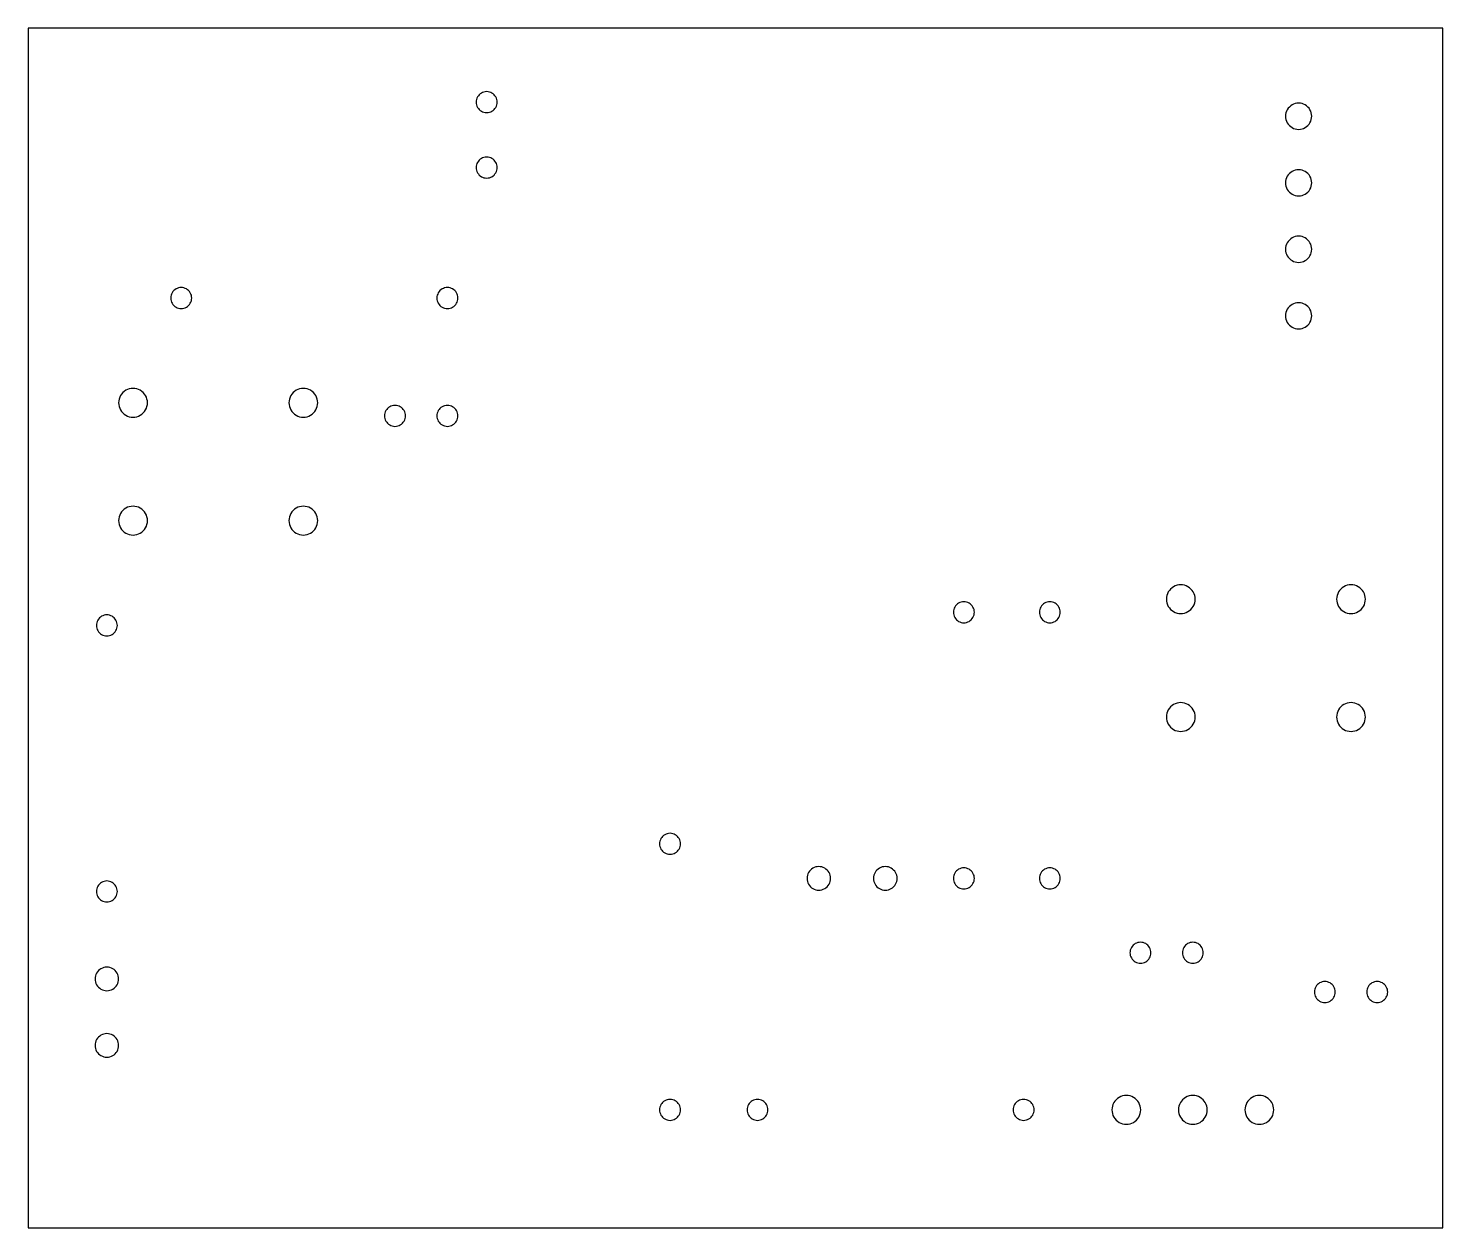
# Model space of a CAD drawing. Header units: millimetres. Extents: x 126 to 180, y -136 to -90.2.
import ezdxf

# ---------------------------------------------------------------- set-up
doc = ezdxf.new("R2010")
doc.units = ezdxf.units.MM
doc.layers.add('HOLES', color=1, linetype='CONTINUOUS')
doc.layers.add('OUTLINE', color=2, linetype='CONTINUOUS')

msp = doc.modelspace()

# ---------------------------------------------------------------- linework, layer by layer
at = {"layer": 'HOLES'}
for points in [[(143.1, -93.02), (143.1034, -93.0722), (143.1136, -93.1235), (143.1304, -93.1731), (143.1536, -93.22), (143.1827, -93.2635), (143.2172, -93.3028), (143.2565, -93.3373), (143.3, -93.3664), (143.3469, -93.3896), (143.3965, -93.4064), (143.4478, -93.4166), (143.5, -93.42), (143.5522, -93.4166), (143.6035, -93.4064), (143.6531, -93.3896), (143.7, -93.3664), (143.7435, -93.3373), (143.7828, -93.3028), (143.8173, -93.2635), (143.8464, -93.22), (143.8696, -93.1731), (143.8864, -93.1235), (143.8966, -93.0722), (143.9, -93.02), (143.8966, -92.9678), (143.8864, -92.9165), (143.8696, -92.8669), (143.8464, -92.82), (143.8173, -92.7765), (143.7828, -92.7372), (143.7435, -92.7027), (143.7, -92.6736), (143.6531, -92.6504), (143.6035, -92.6336), (143.5522, -92.6234), (143.5, -92.62), (143.4478, -92.6234), (143.3965, -92.6336), (143.3469, -92.6504), (143.3, -92.6736), (143.2565, -92.7027), (143.2172, -92.7372), (143.1827, -92.7765), (143.1536, -92.82), (143.1304, -92.8669), (143.1136, -92.9165), (143.1034, -92.9678)], [(174, -93.56), (174.0043, -93.6253), (174.017, -93.6894), (174.0381, -93.7513), (174.067, -93.81), (174.1033, -93.8644), (174.1464, -93.9136), (174.1956, -93.9567), (174.25, -93.993), (174.3087, -94.0219), (174.3706, -94.043), (174.4347, -94.0557), (174.5, -94.06), (174.5653, -94.0557), (174.6294, -94.043), (174.6913, -94.0219), (174.75, -93.993), (174.8044, -93.9567), (174.8536, -93.9136), (174.8967, -93.8644), (174.933, -93.81), (174.9619, -93.7513), (174.983, -93.6894), (174.9957, -93.6253), (175, -93.56), (174.9957, -93.4947), (174.983, -93.4306), (174.9619, -93.3687), (174.933, -93.31), (174.8967, -93.2556), (174.8536, -93.2064), (174.8044, -93.1633), (174.75, -93.127), (174.6913, -93.0981), (174.6294, -93.077), (174.5653, -93.0643), (174.5, -93.06), (174.4347, -93.0643), (174.3706, -93.077), (174.3087, -93.0981), (174.25, -93.127), (174.1956, -93.1633), (174.1464, -93.2064), (174.1033, -93.2556), (174.067, -93.31), (174.0381, -93.3687), (174.017, -93.4306), (174.0043, -93.4947)], [(143.1, -95.52), (143.1034, -95.5722), (143.1136, -95.6235), (143.1304, -95.6731), (143.1536, -95.72), (143.1827, -95.7635), (143.2172, -95.8028), (143.2565, -95.8373), (143.3, -95.8664), (143.3469, -95.8896), (143.3965, -95.9064), (143.4478, -95.9166), (143.5, -95.92), (143.5522, -95.9166), (143.6035, -95.9064), (143.6531, -95.8896), (143.7, -95.8664), (143.7435, -95.8373), (143.7828, -95.8028), (143.8173, -95.7635), (143.8464, -95.72), (143.8696, -95.6731), (143.8864, -95.6235), (143.8966, -95.5722), (143.9, -95.52), (143.8966, -95.4678), (143.8864, -95.4165), (143.8696, -95.3669), (143.8464, -95.32), (143.8173, -95.2765), (143.7828, -95.2372), (143.7435, -95.2027), (143.7, -95.1736), (143.6531, -95.1504), (143.6035, -95.1336), (143.5522, -95.1234), (143.5, -95.12), (143.4478, -95.1234), (143.3965, -95.1336), (143.3469, -95.1504), (143.3, -95.1736), (143.2565, -95.2027), (143.2172, -95.2372), (143.1827, -95.2765), (143.1536, -95.32), (143.1304, -95.3669), (143.1136, -95.4165), (143.1034, -95.4678)], [(174, -96.1), (174.0043, -96.1653), (174.017, -96.2294), (174.0381, -96.2913), (174.067, -96.35), (174.1033, -96.4044), (174.1464, -96.4536), (174.1956, -96.4967), (174.25, -96.533), (174.3087, -96.5619), (174.3706, -96.583), (174.4347, -96.5957), (174.5, -96.6), (174.5653, -96.5957), (174.6294, -96.583), (174.6913, -96.5619), (174.75, -96.533), (174.8044, -96.4967), (174.8536, -96.4536), (174.8967, -96.4044), (174.933, -96.35), (174.9619, -96.2913), (174.983, -96.2294), (174.9957, -96.1653), (175, -96.1), (174.9957, -96.0347), (174.983, -95.9706), (174.9619, -95.9087), (174.933, -95.85), (174.8967, -95.7956), (174.8536, -95.7464), (174.8044, -95.7033), (174.75, -95.667), (174.6913, -95.6381), (174.6294, -95.617), (174.5653, -95.6043), (174.5, -95.6), (174.4347, -95.6043), (174.3706, -95.617), (174.3087, -95.6381), (174.25, -95.667), (174.1956, -95.7033), (174.1464, -95.7464), (174.1033, -95.7956), (174.067, -95.85), (174.0381, -95.9087), (174.017, -95.9706), (174.0043, -96.0347)], [(174, -98.64), (174.0043, -98.7053), (174.017, -98.7694), (174.0381, -98.8313), (174.067, -98.89), (174.1033, -98.9444), (174.1464, -98.9936), (174.1956, -99.0367), (174.25, -99.073), (174.3087, -99.1019), (174.3706, -99.123), (174.4347, -99.1357), (174.5, -99.14), (174.5653, -99.1357), (174.6294, -99.123), (174.6913, -99.1019), (174.75, -99.073), (174.8044, -99.0367), (174.8536, -98.9936), (174.8967, -98.9444), (174.933, -98.89), (174.9619, -98.8313), (174.983, -98.7694), (174.9957, -98.7053), (175, -98.64), (174.9957, -98.5747), (174.983, -98.5106), (174.9619, -98.4487), (174.933, -98.39), (174.8967, -98.3356), (174.8536, -98.2864), (174.8044, -98.2433), (174.75, -98.207), (174.6913, -98.1781), (174.6294, -98.157), (174.5653, -98.1443), (174.5, -98.14), (174.4347, -98.1443), (174.3706, -98.157), (174.3087, -98.1781), (174.25, -98.207), (174.1956, -98.2433), (174.1464, -98.2864), (174.1033, -98.3356), (174.067, -98.39), (174.0381, -98.4487), (174.017, -98.5106), (174.0043, -98.5747)], [(131.44, -100.5), (131.4434, -100.5522), (131.4536, -100.6035), (131.4704, -100.6531), (131.4936, -100.7), (131.5227, -100.7435), (131.5572, -100.7828), (131.5965, -100.8173), (131.64, -100.8464), (131.6869, -100.8696), (131.7365, -100.8864), (131.7878, -100.8966), (131.84, -100.9), (131.8922, -100.8966), (131.9435, -100.8864), (131.9931, -100.8696), (132.04, -100.8464), (132.0835, -100.8173), (132.1228, -100.7828), (132.1573, -100.7435), (132.1864, -100.7), (132.2096, -100.6531), (132.2264, -100.6035), (132.2366, -100.5522), (132.24, -100.5), (132.2366, -100.4478), (132.2264, -100.3965), (132.2096, -100.3469), (132.1864, -100.3), (132.1573, -100.2565), (132.1228, -100.2172), (132.0835, -100.1827), (132.04, -100.1536), (131.9931, -100.1304), (131.9435, -100.1136), (131.8922, -100.1034), (131.84, -100.1), (131.7878, -100.1034), (131.7365, -100.1136), (131.6869, -100.1304), (131.64, -100.1536), (131.5965, -100.1827), (131.5572, -100.2172), (131.5227, -100.2565), (131.4936, -100.3), (131.4704, -100.3469), (131.4536, -100.3965), (131.4434, -100.4478)], [(141.6, -100.5), (141.6034, -100.5522), (141.6136, -100.6035), (141.6304, -100.6531), (141.6536, -100.7), (141.6827, -100.7435), (141.7172, -100.7828), (141.7565, -100.8173), (141.8, -100.8464), (141.8469, -100.8696), (141.8965, -100.8864), (141.9478, -100.8966), (142, -100.9), (142.0522, -100.8966), (142.1035, -100.8864), (142.1531, -100.8696), (142.2, -100.8464), (142.2435, -100.8173), (142.2828, -100.7828), (142.3173, -100.7435), (142.3464, -100.7), (142.3696, -100.6531), (142.3864, -100.6035), (142.3966, -100.5522), (142.4, -100.5), (142.3966, -100.4478), (142.3864, -100.3965), (142.3696, -100.3469), (142.3464, -100.3), (142.3173, -100.2565), (142.2828, -100.2172), (142.2435, -100.1827), (142.2, -100.1536), (142.1531, -100.1304), (142.1035, -100.1136), (142.0522, -100.1034), (142, -100.1), (141.9478, -100.1034), (141.8965, -100.1136), (141.8469, -100.1304), (141.8, -100.1536), (141.7565, -100.1827), (141.7172, -100.2172), (141.6827, -100.2565), (141.6536, -100.3), (141.6304, -100.3469), (141.6136, -100.3965), (141.6034, -100.4478)], [(174, -101.18), (174.0043, -101.2453), (174.017, -101.3094), (174.0381, -101.3713), (174.067, -101.43), (174.1033, -101.4844), (174.1464, -101.5336), (174.1956, -101.5767), (174.25, -101.613), (174.3087, -101.6419), (174.3706, -101.663), (174.4347, -101.6757), (174.5, -101.68), (174.5653, -101.6757), (174.6294, -101.663), (174.6913, -101.6419), (174.75, -101.613), (174.8044, -101.5767), (174.8536, -101.5336), (174.8967, -101.4844), (174.933, -101.43), (174.9619, -101.3713), (174.983, -101.3094), (174.9957, -101.2453), (175, -101.18), (174.9957, -101.1147), (174.983, -101.0506), (174.9619, -100.9887), (174.933, -100.93), (174.8967, -100.8756), (174.8536, -100.8264), (174.8044, -100.7833), (174.75, -100.747), (174.6913, -100.7181), (174.6294, -100.697), (174.5653, -100.6843), (174.5, -100.68), (174.4347, -100.6843), (174.3706, -100.697), (174.3087, -100.7181), (174.25, -100.747), (174.1956, -100.7833), (174.1464, -100.8264), (174.1033, -100.8756), (174.067, -100.93), (174.0381, -100.9887), (174.017, -101.0506), (174.0043, -101.1147)], [(129.45, -104.5), (129.4547, -104.5718), (129.4687, -104.6424), (129.4919, -104.7105), (129.5237, -104.775), (129.5637, -104.8348), (129.6111, -104.8889), (129.6652, -104.9363), (129.725, -104.9763), (129.7895, -105.0081), (129.8576, -105.0313), (129.9282, -105.0453), (130, -105.05), (130.0718, -105.0453), (130.1424, -105.0313), (130.2105, -105.0081), (130.275, -104.9763), (130.3348, -104.9363), (130.3889, -104.8889), (130.4363, -104.8348), (130.4763, -104.775), (130.5081, -104.7105), (130.5313, -104.6424), (130.5453, -104.5718), (130.55, -104.5), (130.5453, -104.4282), (130.5313, -104.3576), (130.5081, -104.2895), (130.4763, -104.225), (130.4363, -104.1652), (130.3889, -104.1111), (130.3348, -104.0637), (130.275, -104.0237), (130.2105, -103.9919), (130.1424, -103.9687), (130.0718, -103.9547), (130, -103.95), (129.9282, -103.9547), (129.8576, -103.9687), (129.7895, -103.9919), (129.725, -104.0237), (129.6652, -104.0637), (129.6111, -104.1111), (129.5637, -104.1652), (129.5237, -104.225), (129.4919, -104.2895), (129.4687, -104.3576), (129.4547, -104.4282)], [(135.95, -104.5), (135.9547, -104.5718), (135.9687, -104.6424), (135.9919, -104.7105), (136.0237, -104.775), (136.0637, -104.8348), (136.1111, -104.8889), (136.1652, -104.9363), (136.225, -104.9763), (136.2895, -105.0081), (136.3576, -105.0313), (136.4282, -105.0453), (136.5, -105.05), (136.5718, -105.0453), (136.6424, -105.0313), (136.7105, -105.0081), (136.775, -104.9763), (136.8348, -104.9363), (136.8889, -104.8889), (136.9363, -104.8348), (136.9763, -104.775), (137.0081, -104.7105), (137.0313, -104.6424), (137.0453, -104.5718), (137.05, -104.5), (137.0453, -104.4282), (137.0313, -104.3576), (137.0081, -104.2895), (136.9763, -104.225), (136.9363, -104.1652), (136.8889, -104.1111), (136.8348, -104.0637), (136.775, -104.0237), (136.7105, -103.9919), (136.6424, -103.9687), (136.5718, -103.9547), (136.5, -103.95), (136.4282, -103.9547), (136.3576, -103.9687), (136.2895, -103.9919), (136.225, -104.0237), (136.1652, -104.0637), (136.1111, -104.1111), (136.0637, -104.1652), (136.0237, -104.225), (135.9919, -104.2895), (135.9687, -104.3576), (135.9547, -104.4282)], [(139.6, -105), (139.6034, -105.0522), (139.6136, -105.1035), (139.6304, -105.1531), (139.6536, -105.2), (139.6827, -105.2435), (139.7172, -105.2828), (139.7565, -105.3173), (139.8, -105.3464), (139.8469, -105.3696), (139.8965, -105.3864), (139.9478, -105.3966), (140, -105.4), (140.0522, -105.3966), (140.1035, -105.3864), (140.1531, -105.3696), (140.2, -105.3464), (140.2435, -105.3173), (140.2828, -105.2828), (140.3173, -105.2435), (140.3464, -105.2), (140.3696, -105.1531), (140.3864, -105.1035), (140.3966, -105.0522), (140.4, -105), (140.3966, -104.9478), (140.3864, -104.8965), (140.3696, -104.8469), (140.3464, -104.8), (140.3173, -104.7565), (140.2828, -104.7172), (140.2435, -104.6827), (140.2, -104.6536), (140.1531, -104.6304), (140.1035, -104.6136), (140.0522, -104.6034), (140, -104.6), (139.9478, -104.6034), (139.8965, -104.6136), (139.8469, -104.6304), (139.8, -104.6536), (139.7565, -104.6827), (139.7172, -104.7172), (139.6827, -104.7565), (139.6536, -104.8), (139.6304, -104.8469), (139.6136, -104.8965), (139.6034, -104.9478)], [(141.6, -105), (141.6034, -105.0522), (141.6136, -105.1035), (141.6304, -105.1531), (141.6536, -105.2), (141.6827, -105.2435), (141.7172, -105.2828), (141.7565, -105.3173), (141.8, -105.3464), (141.8469, -105.3696), (141.8965, -105.3864), (141.9478, -105.3966), (142, -105.4), (142.0522, -105.3966), (142.1035, -105.3864), (142.1531, -105.3696), (142.2, -105.3464), (142.2435, -105.3173), (142.2828, -105.2828), (142.3173, -105.2435), (142.3464, -105.2), (142.3696, -105.1531), (142.3864, -105.1035), (142.3966, -105.0522), (142.4, -105), (142.3966, -104.9478), (142.3864, -104.8965), (142.3696, -104.8469), (142.3464, -104.8), (142.3173, -104.7565), (142.2828, -104.7172), (142.2435, -104.6827), (142.2, -104.6536), (142.1531, -104.6304), (142.1035, -104.6136), (142.0522, -104.6034), (142, -104.6), (141.9478, -104.6034), (141.8965, -104.6136), (141.8469, -104.6304), (141.8, -104.6536), (141.7565, -104.6827), (141.7172, -104.7172), (141.6827, -104.7565), (141.6536, -104.8), (141.6304, -104.8469), (141.6136, -104.8965), (141.6034, -104.9478)], [(129.45, -109), (129.4547, -109.0718), (129.4687, -109.1424), (129.4919, -109.2105), (129.5237, -109.275), (129.5637, -109.3348), (129.6111, -109.3889), (129.6652, -109.4363), (129.725, -109.4763), (129.7895, -109.5081), (129.8576, -109.5313), (129.9282, -109.5453), (130, -109.55), (130.0718, -109.5453), (130.1424, -109.5313), (130.2105, -109.5081), (130.275, -109.4763), (130.3348, -109.4363), (130.3889, -109.3889), (130.4363, -109.3348), (130.4763, -109.275), (130.5081, -109.2105), (130.5313, -109.1424), (130.5453, -109.0718), (130.55, -109), (130.5453, -108.9282), (130.5313, -108.8576), (130.5081, -108.7895), (130.4763, -108.725), (130.4363, -108.6652), (130.3889, -108.6111), (130.3348, -108.5637), (130.275, -108.5237), (130.2105, -108.4919), (130.1424, -108.4687), (130.0718, -108.4547), (130, -108.45), (129.9282, -108.4547), (129.8576, -108.4687), (129.7895, -108.4919), (129.725, -108.5237), (129.6652, -108.5637), (129.6111, -108.6111), (129.5637, -108.6652), (129.5237, -108.725), (129.4919, -108.7895), (129.4687, -108.8576), (129.4547, -108.9282)], [(135.95, -109), (135.9547, -109.0718), (135.9687, -109.1424), (135.9919, -109.2105), (136.0237, -109.275), (136.0637, -109.3348), (136.1111, -109.3889), (136.1652, -109.4363), (136.225, -109.4763), (136.2895, -109.5081), (136.3576, -109.5313), (136.4282, -109.5453), (136.5, -109.55), (136.5718, -109.5453), (136.6424, -109.5313), (136.7105, -109.5081), (136.775, -109.4763), (136.8348, -109.4363), (136.8889, -109.3889), (136.9363, -109.3348), (136.9763, -109.275), (137.0081, -109.2105), (137.0313, -109.1424), (137.0453, -109.0718), (137.05, -109), (137.0453, -108.9282), (137.0313, -108.8576), (137.0081, -108.7895), (136.9763, -108.725), (136.9363, -108.6652), (136.8889, -108.6111), (136.8348, -108.5637), (136.775, -108.5237), (136.7105, -108.4919), (136.6424, -108.4687), (136.5718, -108.4547), (136.5, -108.45), (136.4282, -108.4547), (136.3576, -108.4687), (136.2895, -108.4919), (136.225, -108.5237), (136.1652, -108.5637), (136.1111, -108.6111), (136.0637, -108.6652), (136.0237, -108.725), (135.9919, -108.7895), (135.9687, -108.8576), (135.9547, -108.9282)], [(169.45, -112), (169.4547, -112.0718), (169.4687, -112.1424), (169.4919, -112.2105), (169.5237, -112.275), (169.5637, -112.3348), (169.6111, -112.3889), (169.6652, -112.4363), (169.725, -112.4763), (169.7895, -112.5081), (169.8576, -112.5313), (169.9282, -112.5453), (170, -112.55), (170.0718, -112.5453), (170.1424, -112.5313), (170.2105, -112.5081), (170.275, -112.4763), (170.3348, -112.4363), (170.3889, -112.3889), (170.4363, -112.3348), (170.4763, -112.275), (170.5081, -112.2105), (170.5313, -112.1424), (170.5453, -112.0718), (170.55, -112), (170.5453, -111.9282), (170.5313, -111.8576), (170.5081, -111.7895), (170.4763, -111.725), (170.4363, -111.6652), (170.3889, -111.6111), (170.3348, -111.5637), (170.275, -111.5237), (170.2105, -111.4919), (170.1424, -111.4687), (170.0718, -111.4547), (170, -111.45), (169.9282, -111.4547), (169.8576, -111.4687), (169.7895, -111.4919), (169.725, -111.5237), (169.6652, -111.5637), (169.6111, -111.6111), (169.5637, -111.6652), (169.5237, -111.725), (169.4919, -111.7895), (169.4687, -111.8576), (169.4547, -111.9282)], [(175.95, -112), (175.9547, -112.0718), (175.9687, -112.1424), (175.9919, -112.2105), (176.0237, -112.275), (176.0637, -112.3348), (176.1111, -112.3889), (176.1652, -112.4363), (176.225, -112.4763), (176.2895, -112.5081), (176.3576, -112.5313), (176.4282, -112.5453), (176.5, -112.55), (176.5718, -112.5453), (176.6424, -112.5313), (176.7105, -112.5081), (176.775, -112.4763), (176.8348, -112.4363), (176.8889, -112.3889), (176.9363, -112.3348), (176.9763, -112.275), (177.0081, -112.2105), (177.0313, -112.1424), (177.0453, -112.0718), (177.05, -112), (177.0453, -111.9282), (177.0313, -111.8576), (177.0081, -111.7895), (176.9763, -111.725), (176.9363, -111.6652), (176.8889, -111.6111), (176.8348, -111.5637), (176.775, -111.5237), (176.7105, -111.4919), (176.6424, -111.4687), (176.5718, -111.4547), (176.5, -111.45), (176.4282, -111.4547), (176.3576, -111.4687), (176.2895, -111.4919), (176.225, -111.5237), (176.1652, -111.5637), (176.1111, -111.6111), (176.0637, -111.6652), (176.0237, -111.725), (175.9919, -111.7895), (175.9687, -111.8576), (175.9547, -111.9282)], [(161.32, -112.5), (161.3234, -112.5522), (161.3336, -112.6035), (161.3504, -112.6531), (161.3736, -112.7), (161.4027, -112.7435), (161.4372, -112.7828), (161.4765, -112.8173), (161.52, -112.8464), (161.5669, -112.8696), (161.6165, -112.8864), (161.6678, -112.8966), (161.72, -112.9), (161.7722, -112.8966), (161.8235, -112.8864), (161.8731, -112.8696), (161.92, -112.8464), (161.9635, -112.8173), (162.0028, -112.7828), (162.0373, -112.7435), (162.0664, -112.7), (162.0896, -112.6531), (162.1064, -112.6035), (162.1166, -112.5522), (162.12, -112.5), (162.1166, -112.4478), (162.1064, -112.3965), (162.0896, -112.3469), (162.0664, -112.3), (162.0373, -112.2565), (162.0028, -112.2172), (161.9635, -112.1827), (161.92, -112.1536), (161.8731, -112.1304), (161.8235, -112.1136), (161.7722, -112.1034), (161.72, -112.1), (161.6678, -112.1034), (161.6165, -112.1136), (161.5669, -112.1304), (161.52, -112.1536), (161.4765, -112.1827), (161.4372, -112.2172), (161.4027, -112.2565), (161.3736, -112.3), (161.3504, -112.3469), (161.3336, -112.3965), (161.3234, -112.4478)], [(164.6, -112.5), (164.6034, -112.5522), (164.6136, -112.6035), (164.6304, -112.6531), (164.6536, -112.7), (164.6827, -112.7435), (164.7172, -112.7828), (164.7565, -112.8173), (164.8, -112.8464), (164.8469, -112.8696), (164.8965, -112.8864), (164.9478, -112.8966), (165, -112.9), (165.0522, -112.8966), (165.1035, -112.8864), (165.1531, -112.8696), (165.2, -112.8464), (165.2435, -112.8173), (165.2828, -112.7828), (165.3173, -112.7435), (165.3464, -112.7), (165.3696, -112.6531), (165.3864, -112.6035), (165.3966, -112.5522), (165.4, -112.5), (165.3966, -112.4478), (165.3864, -112.3965), (165.3696, -112.3469), (165.3464, -112.3), (165.3173, -112.2565), (165.2828, -112.2172), (165.2435, -112.1827), (165.2, -112.1536), (165.1531, -112.1304), (165.1035, -112.1136), (165.0522, -112.1034), (165, -112.1), (164.9478, -112.1034), (164.8965, -112.1136), (164.8469, -112.1304), (164.8, -112.1536), (164.7565, -112.1827), (164.7172, -112.2172), (164.6827, -112.2565), (164.6536, -112.3), (164.6304, -112.3469), (164.6136, -112.3965), (164.6034, -112.4478)], [(128.6, -113), (128.6034, -113.0522), (128.6136, -113.1035), (128.6304, -113.1531), (128.6536, -113.2), (128.6827, -113.2435), (128.7172, -113.2828), (128.7565, -113.3173), (128.8, -113.3464), (128.8469, -113.3696), (128.8965, -113.3864), (128.9478, -113.3966), (129, -113.4), (129.0522, -113.3966), (129.1035, -113.3864), (129.1531, -113.3696), (129.2, -113.3464), (129.2435, -113.3173), (129.2828, -113.2828), (129.3173, -113.2435), (129.3464, -113.2), (129.3696, -113.1531), (129.3864, -113.1035), (129.3966, -113.0522), (129.4, -113), (129.3966, -112.9478), (129.3864, -112.8965), (129.3696, -112.8469), (129.3464, -112.8), (129.3173, -112.7565), (129.2828, -112.7172), (129.2435, -112.6827), (129.2, -112.6536), (129.1531, -112.6304), (129.1035, -112.6136), (129.0522, -112.6034), (129, -112.6), (128.9478, -112.6034), (128.8965, -112.6136), (128.8469, -112.6304), (128.8, -112.6536), (128.7565, -112.6827), (128.7172, -112.7172), (128.6827, -112.7565), (128.6536, -112.8), (128.6304, -112.8469), (128.6136, -112.8965), (128.6034, -112.9478)], [(169.45, -116.5), (169.4547, -116.5718), (169.4687, -116.6424), (169.4919, -116.7105), (169.5237, -116.775), (169.5637, -116.8348), (169.6111, -116.8889), (169.6652, -116.9363), (169.725, -116.9763), (169.7895, -117.0081), (169.8576, -117.0313), (169.9282, -117.0453), (170, -117.05), (170.0718, -117.0453), (170.1424, -117.0313), (170.2105, -117.0081), (170.275, -116.9763), (170.3348, -116.9363), (170.3889, -116.8889), (170.4363, -116.8348), (170.4763, -116.775), (170.5081, -116.7105), (170.5313, -116.6424), (170.5453, -116.5718), (170.55, -116.5), (170.5453, -116.4282), (170.5313, -116.3576), (170.5081, -116.2895), (170.4763, -116.225), (170.4363, -116.1652), (170.3889, -116.1111), (170.3348, -116.0637), (170.275, -116.0237), (170.2105, -115.9919), (170.1424, -115.9687), (170.0718, -115.9547), (170, -115.95), (169.9282, -115.9547), (169.8576, -115.9687), (169.7895, -115.9919), (169.725, -116.0237), (169.6652, -116.0637), (169.6111, -116.1111), (169.5637, -116.1652), (169.5237, -116.225), (169.4919, -116.2895), (169.4687, -116.3576), (169.4547, -116.4282)], [(175.95, -116.5), (175.9547, -116.5718), (175.9687, -116.6424), (175.9919, -116.7105), (176.0237, -116.775), (176.0637, -116.8348), (176.1111, -116.8889), (176.1652, -116.9363), (176.225, -116.9763), (176.2895, -117.0081), (176.3576, -117.0313), (176.4282, -117.0453), (176.5, -117.05), (176.5718, -117.0453), (176.6424, -117.0313), (176.7105, -117.0081), (176.775, -116.9763), (176.8348, -116.9363), (176.8889, -116.8889), (176.9363, -116.8348), (176.9763, -116.775), (177.0081, -116.7105), (177.0313, -116.6424), (177.0453, -116.5718), (177.05, -116.5), (177.0453, -116.4282), (177.0313, -116.3576), (177.0081, -116.2895), (176.9763, -116.225), (176.9363, -116.1652), (176.8889, -116.1111), (176.8348, -116.0637), (176.775, -116.0237), (176.7105, -115.9919), (176.6424, -115.9687), (176.5718, -115.9547), (176.5, -115.95), (176.4282, -115.9547), (176.3576, -115.9687), (176.2895, -115.9919), (176.225, -116.0237), (176.1652, -116.0637), (176.1111, -116.1111), (176.0637, -116.1652), (176.0237, -116.225), (175.9919, -116.2895), (175.9687, -116.3576), (175.9547, -116.4282)], [(150.1, -121.34), (150.1034, -121.3922), (150.1136, -121.4435), (150.1304, -121.4931), (150.1536, -121.54), (150.1827, -121.5835), (150.2172, -121.6228), (150.2565, -121.6573), (150.3, -121.6864), (150.3469, -121.7096), (150.3965, -121.7264), (150.4478, -121.7366), (150.5, -121.74), (150.5522, -121.7366), (150.6035, -121.7264), (150.6531, -121.7096), (150.7, -121.6864), (150.7435, -121.6573), (150.7828, -121.6228), (150.8173, -121.5835), (150.8464, -121.54), (150.8696, -121.4931), (150.8864, -121.4435), (150.8966, -121.3922), (150.9, -121.34), (150.8966, -121.2878), (150.8864, -121.2365), (150.8696, -121.1869), (150.8464, -121.14), (150.8173, -121.0965), (150.7828, -121.0572), (150.7435, -121.0227), (150.7, -120.9936), (150.6531, -120.9704), (150.6035, -120.9536), (150.5522, -120.9434), (150.5, -120.94), (150.4478, -120.9434), (150.3965, -120.9536), (150.3469, -120.9704), (150.3, -120.9936), (150.2565, -121.0227), (150.2172, -121.0572), (150.1827, -121.0965), (150.1536, -121.14), (150.1304, -121.1869), (150.1136, -121.2365), (150.1034, -121.2878)], [(155.73, -122.66), (155.7338, -122.7187), (155.7453, -122.7765), (155.7643, -122.8322), (155.7903, -122.885), (155.823, -122.9339), (155.8618, -122.9782), (155.9061, -123.017), (155.955, -123.0497), (156.0078, -123.0757), (156.0635, -123.0947), (156.1213, -123.1062), (156.18, -123.11), (156.2387, -123.1062), (156.2965, -123.0947), (156.3522, -123.0757), (156.405, -123.0497), (156.4539, -123.017), (156.4982, -122.9782), (156.537, -122.9339), (156.5697, -122.885), (156.5957, -122.8322), (156.6147, -122.7765), (156.6262, -122.7187), (156.63, -122.66), (156.6262, -122.6013), (156.6147, -122.5435), (156.5957, -122.4878), (156.5697, -122.435), (156.537, -122.3861), (156.4982, -122.3418), (156.4539, -122.303), (156.405, -122.2703), (156.3522, -122.2443), (156.2965, -122.2253), (156.2387, -122.2138), (156.18, -122.21), (156.1213, -122.2138), (156.0635, -122.2253), (156.0078, -122.2443), (155.955, -122.2703), (155.9061, -122.303), (155.8618, -122.3418), (155.823, -122.3861), (155.7903, -122.435), (155.7643, -122.4878), (155.7453, -122.5435), (155.7338, -122.6013)], [(158.27, -122.66), (158.2738, -122.7187), (158.2853, -122.7765), (158.3043, -122.8322), (158.3303, -122.885), (158.363, -122.9339), (158.4018, -122.9782), (158.4461, -123.017), (158.495, -123.0497), (158.5478, -123.0757), (158.6035, -123.0947), (158.6613, -123.1062), (158.72, -123.11), (158.7787, -123.1062), (158.8365, -123.0947), (158.8922, -123.0757), (158.945, -123.0497), (158.9939, -123.017), (159.0382, -122.9782), (159.077, -122.9339), (159.1097, -122.885), (159.1357, -122.8322), (159.1547, -122.7765), (159.1662, -122.7187), (159.17, -122.66), (159.1662, -122.6013), (159.1547, -122.5435), (159.1357, -122.4878), (159.1097, -122.435), (159.077, -122.3861), (159.0382, -122.3418), (158.9939, -122.303), (158.945, -122.2703), (158.8922, -122.2443), (158.8365, -122.2253), (158.7787, -122.2138), (158.72, -122.21), (158.6613, -122.2138), (158.6035, -122.2253), (158.5478, -122.2443), (158.495, -122.2703), (158.4461, -122.303), (158.4018, -122.3418), (158.363, -122.3861), (158.3303, -122.435), (158.3043, -122.4878), (158.2853, -122.5435), (158.2738, -122.6013)], [(161.32, -122.66), (161.3234, -122.7122), (161.3336, -122.7635), (161.3504, -122.8131), (161.3736, -122.86), (161.4027, -122.9035), (161.4372, -122.9428), (161.4765, -122.9773), (161.52, -123.0064), (161.5669, -123.0296), (161.6165, -123.0464), (161.6678, -123.0566), (161.72, -123.06), (161.7722, -123.0566), (161.8235, -123.0464), (161.8731, -123.0296), (161.92, -123.0064), (161.9635, -122.9773), (162.0028, -122.9428), (162.0373, -122.9035), (162.0664, -122.86), (162.0896, -122.8131), (162.1064, -122.7635), (162.1166, -122.7122), (162.12, -122.66), (162.1166, -122.6078), (162.1064, -122.5565), (162.0896, -122.5069), (162.0664, -122.46), (162.0373, -122.4165), (162.0028, -122.3772), (161.9635, -122.3427), (161.92, -122.3136), (161.8731, -122.2904), (161.8235, -122.2736), (161.7722, -122.2634), (161.72, -122.26), (161.6678, -122.2634), (161.6165, -122.2736), (161.5669, -122.2904), (161.52, -122.3136), (161.4765, -122.3427), (161.4372, -122.3772), (161.4027, -122.4165), (161.3736, -122.46), (161.3504, -122.5069), (161.3336, -122.5565), (161.3234, -122.6078)], [(164.6, -122.66), (164.6034, -122.7122), (164.6136, -122.7635), (164.6304, -122.8131), (164.6536, -122.86), (164.6827, -122.9035), (164.7172, -122.9428), (164.7565, -122.9773), (164.8, -123.0064), (164.8469, -123.0296), (164.8965, -123.0464), (164.9478, -123.0566), (165, -123.06), (165.0522, -123.0566), (165.1035, -123.0464), (165.1531, -123.0296), (165.2, -123.0064), (165.2435, -122.9773), (165.2828, -122.9428), (165.3173, -122.9035), (165.3464, -122.86), (165.3696, -122.8131), (165.3864, -122.7635), (165.3966, -122.7122), (165.4, -122.66), (165.3966, -122.6078), (165.3864, -122.5565), (165.3696, -122.5069), (165.3464, -122.46), (165.3173, -122.4165), (165.2828, -122.3772), (165.2435, -122.3427), (165.2, -122.3136), (165.1531, -122.2904), (165.1035, -122.2736), (165.0522, -122.2634), (165, -122.26), (164.9478, -122.2634), (164.8965, -122.2736), (164.8469, -122.2904), (164.8, -122.3136), (164.7565, -122.3427), (164.7172, -122.3772), (164.6827, -122.4165), (164.6536, -122.46), (164.6304, -122.5069), (164.6136, -122.5565), (164.6034, -122.6078)], [(128.6, -123.16), (128.6034, -123.2122), (128.6136, -123.2635), (128.6304, -123.3131), (128.6536, -123.36), (128.6827, -123.4035), (128.7172, -123.4428), (128.7565, -123.4773), (128.8, -123.5064), (128.8469, -123.5296), (128.8965, -123.5464), (128.9478, -123.5566), (129, -123.56), (129.0522, -123.5566), (129.1035, -123.5464), (129.1531, -123.5296), (129.2, -123.5064), (129.2435, -123.4773), (129.2828, -123.4428), (129.3173, -123.4035), (129.3464, -123.36), (129.3696, -123.3131), (129.3864, -123.2635), (129.3966, -123.2122), (129.4, -123.16), (129.3966, -123.1078), (129.3864, -123.0565), (129.3696, -123.0069), (129.3464, -122.96), (129.3173, -122.9165), (129.2828, -122.8772), (129.2435, -122.8427), (129.2, -122.8136), (129.1531, -122.7904), (129.1035, -122.7736), (129.0522, -122.7634), (129, -122.76), (128.9478, -122.7634), (128.8965, -122.7736), (128.8469, -122.7904), (128.8, -122.8136), (128.7565, -122.8427), (128.7172, -122.8772), (128.6827, -122.9165), (128.6536, -122.96), (128.6304, -123.0069), (128.6136, -123.0565), (128.6034, -123.1078)], [(168.06, -125.5), (168.0634, -125.5522), (168.0736, -125.6035), (168.0904, -125.6531), (168.1136, -125.7), (168.1427, -125.7435), (168.1772, -125.7828), (168.2165, -125.8173), (168.26, -125.8464), (168.3069, -125.8696), (168.3565, -125.8864), (168.4078, -125.8966), (168.46, -125.9), (168.5122, -125.8966), (168.5635, -125.8864), (168.6131, -125.8696), (168.66, -125.8464), (168.7035, -125.8173), (168.7428, -125.7828), (168.7773, -125.7435), (168.8064, -125.7), (168.8296, -125.6531), (168.8464, -125.6035), (168.8566, -125.5522), (168.86, -125.5), (168.8566, -125.4478), (168.8464, -125.3965), (168.8296, -125.3469), (168.8064, -125.3), (168.7773, -125.2565), (168.7428, -125.2172), (168.7035, -125.1827), (168.66, -125.1536), (168.6131, -125.1304), (168.5635, -125.1136), (168.5122, -125.1034), (168.46, -125.1), (168.4078, -125.1034), (168.3565, -125.1136), (168.3069, -125.1304), (168.26, -125.1536), (168.2165, -125.1827), (168.1772, -125.2172), (168.1427, -125.2565), (168.1136, -125.3), (168.0904, -125.3469), (168.0736, -125.3965), (168.0634, -125.4478)], [(170.06, -125.5), (170.0634, -125.5522), (170.0736, -125.6035), (170.0904, -125.6531), (170.1136, -125.7), (170.1427, -125.7435), (170.1772, -125.7828), (170.2165, -125.8173), (170.26, -125.8464), (170.3069, -125.8696), (170.3565, -125.8864), (170.4078, -125.8966), (170.46, -125.9), (170.5122, -125.8966), (170.5635, -125.8864), (170.6131, -125.8696), (170.66, -125.8464), (170.7035, -125.8173), (170.7428, -125.7828), (170.7773, -125.7435), (170.8064, -125.7), (170.8296, -125.6531), (170.8464, -125.6035), (170.8566, -125.5522), (170.86, -125.5), (170.8566, -125.4478), (170.8464, -125.3965), (170.8296, -125.3469), (170.8064, -125.3), (170.7773, -125.2565), (170.7428, -125.2172), (170.7035, -125.1827), (170.66, -125.1536), (170.6131, -125.1304), (170.5635, -125.1136), (170.5122, -125.1034), (170.46, -125.1), (170.4078, -125.1034), (170.3565, -125.1136), (170.3069, -125.1304), (170.26, -125.1536), (170.2165, -125.1827), (170.1772, -125.2172), (170.1427, -125.2565), (170.1136, -125.3), (170.0904, -125.3469), (170.0736, -125.3965), (170.0634, -125.4478)], [(128.55, -126.5), (128.5538, -126.5587), (128.5653, -126.6165), (128.5843, -126.6722), (128.6103, -126.725), (128.643, -126.7739), (128.6818, -126.8182), (128.7261, -126.857), (128.775, -126.8897), (128.8278, -126.9157), (128.8835, -126.9347), (128.9413, -126.9462), (129, -126.95), (129.0587, -126.9462), (129.1165, -126.9347), (129.1722, -126.9157), (129.225, -126.8897), (129.2739, -126.857), (129.3182, -126.8182), (129.357, -126.7739), (129.3897, -126.725), (129.4157, -126.6722), (129.4347, -126.6165), (129.4462, -126.5587), (129.45, -126.5), (129.4462, -126.4413), (129.4347, -126.3835), (129.4157, -126.3278), (129.3897, -126.275), (129.357, -126.2261), (129.3182, -126.1818), (129.2739, -126.143), (129.225, -126.1103), (129.1722, -126.0843), (129.1165, -126.0653), (129.0587, -126.0538), (129, -126.05), (128.9413, -126.0538), (128.8835, -126.0653), (128.8278, -126.0843), (128.775, -126.1103), (128.7261, -126.143), (128.6818, -126.1818), (128.643, -126.2261), (128.6103, -126.275), (128.5843, -126.3278), (128.5653, -126.3835), (128.5538, -126.4413)], [(175.1, -127), (175.1034, -127.0522), (175.1136, -127.1035), (175.1304, -127.1531), (175.1536, -127.2), (175.1827, -127.2435), (175.2172, -127.2828), (175.2565, -127.3173), (175.3, -127.3464), (175.3469, -127.3696), (175.3965, -127.3864), (175.4478, -127.3966), (175.5, -127.4), (175.5522, -127.3966), (175.6035, -127.3864), (175.6531, -127.3696), (175.7, -127.3464), (175.7435, -127.3173), (175.7828, -127.2828), (175.8173, -127.2435), (175.8464, -127.2), (175.8696, -127.1531), (175.8864, -127.1035), (175.8966, -127.0522), (175.9, -127), (175.8966, -126.9478), (175.8864, -126.8965), (175.8696, -126.8469), (175.8464, -126.8), (175.8173, -126.7565), (175.7828, -126.7172), (175.7435, -126.6827), (175.7, -126.6536), (175.6531, -126.6304), (175.6035, -126.6136), (175.5522, -126.6034), (175.5, -126.6), (175.4478, -126.6034), (175.3965, -126.6136), (175.3469, -126.6304), (175.3, -126.6536), (175.2565, -126.6827), (175.2172, -126.7172), (175.1827, -126.7565), (175.1536, -126.8), (175.1304, -126.8469), (175.1136, -126.8965), (175.1034, -126.9478)], [(177.1, -127), (177.1034, -127.0522), (177.1136, -127.1035), (177.1304, -127.1531), (177.1536, -127.2), (177.1827, -127.2435), (177.2172, -127.2828), (177.2565, -127.3173), (177.3, -127.3464), (177.3469, -127.3696), (177.3965, -127.3864), (177.4478, -127.3966), (177.5, -127.4), (177.5522, -127.3966), (177.6035, -127.3864), (177.6531, -127.3696), (177.7, -127.3464), (177.7435, -127.3173), (177.7828, -127.2828), (177.8173, -127.2435), (177.8464, -127.2), (177.8696, -127.1531), (177.8864, -127.1035), (177.8966, -127.0522), (177.9, -127), (177.8966, -126.9478), (177.8864, -126.8965), (177.8696, -126.8469), (177.8464, -126.8), (177.8173, -126.7565), (177.7828, -126.7172), (177.7435, -126.6827), (177.7, -126.6536), (177.6531, -126.6304), (177.6035, -126.6136), (177.5522, -126.6034), (177.5, -126.6), (177.4478, -126.6034), (177.3965, -126.6136), (177.3469, -126.6304), (177.3, -126.6536), (177.2565, -126.6827), (177.2172, -126.7172), (177.1827, -126.7565), (177.1536, -126.8), (177.1304, -126.8469), (177.1136, -126.8965), (177.1034, -126.9478)], [(128.55, -129.04), (128.5538, -129.0987), (128.5653, -129.1565), (128.5843, -129.2122), (128.6103, -129.265), (128.643, -129.3139), (128.6818, -129.3582), (128.7261, -129.397), (128.775, -129.4297), (128.8278, -129.4557), (128.8835, -129.4747), (128.9413, -129.4862), (129, -129.49), (129.0587, -129.4862), (129.1165, -129.4747), (129.1722, -129.4557), (129.225, -129.4297), (129.2739, -129.397), (129.3182, -129.3582), (129.357, -129.3139), (129.3897, -129.265), (129.4157, -129.2122), (129.4347, -129.1565), (129.4462, -129.0987), (129.45, -129.04), (129.4462, -128.9813), (129.4347, -128.9235), (129.4157, -128.8678), (129.3897, -128.815), (129.357, -128.7661), (129.3182, -128.7218), (129.2739, -128.683), (129.225, -128.6503), (129.1722, -128.6243), (129.1165, -128.6053), (129.0587, -128.5938), (129, -128.59), (128.9413, -128.5938), (128.8835, -128.6053), (128.8278, -128.6243), (128.775, -128.6503), (128.7261, -128.683), (128.6818, -128.7218), (128.643, -128.7661), (128.6103, -128.815), (128.5843, -128.8678), (128.5653, -128.9235), (128.5538, -128.9813)], [(150.1, -131.5), (150.1034, -131.5522), (150.1136, -131.6035), (150.1304, -131.6531), (150.1536, -131.7), (150.1827, -131.7435), (150.2172, -131.7828), (150.2565, -131.8173), (150.3, -131.8464), (150.3469, -131.8696), (150.3965, -131.8864), (150.4478, -131.8966), (150.5, -131.9), (150.5522, -131.8966), (150.6035, -131.8864), (150.6531, -131.8696), (150.7, -131.8464), (150.7435, -131.8173), (150.7828, -131.7828), (150.8173, -131.7435), (150.8464, -131.7), (150.8696, -131.6531), (150.8864, -131.6035), (150.8966, -131.5522), (150.9, -131.5), (150.8966, -131.4478), (150.8864, -131.3965), (150.8696, -131.3469), (150.8464, -131.3), (150.8173, -131.2565), (150.7828, -131.2172), (150.7435, -131.1827), (150.7, -131.1536), (150.6531, -131.1304), (150.6035, -131.1136), (150.5522, -131.1034), (150.5, -131.1), (150.4478, -131.1034), (150.3965, -131.1136), (150.3469, -131.1304), (150.3, -131.1536), (150.2565, -131.1827), (150.2172, -131.2172), (150.1827, -131.2565), (150.1536, -131.3), (150.1304, -131.3469), (150.1136, -131.3965), (150.1034, -131.4478)], [(153.44, -131.5), (153.4434, -131.5522), (153.4536, -131.6035), (153.4704, -131.6531), (153.4936, -131.7), (153.5227, -131.7435), (153.5572, -131.7828), (153.5965, -131.8173), (153.64, -131.8464), (153.6869, -131.8696), (153.7365, -131.8864), (153.7878, -131.8966), (153.84, -131.9), (153.8922, -131.8966), (153.9435, -131.8864), (153.9931, -131.8696), (154.04, -131.8464), (154.0835, -131.8173), (154.1228, -131.7828), (154.1573, -131.7435), (154.1864, -131.7), (154.2096, -131.6531), (154.2264, -131.6035), (154.2366, -131.5522), (154.24, -131.5), (154.2366, -131.4478), (154.2264, -131.3965), (154.2096, -131.3469), (154.1864, -131.3), (154.1573, -131.2565), (154.1228, -131.2172), (154.0835, -131.1827), (154.04, -131.1536), (153.9931, -131.1304), (153.9435, -131.1136), (153.8922, -131.1034), (153.84, -131.1), (153.7878, -131.1034), (153.7365, -131.1136), (153.6869, -131.1304), (153.64, -131.1536), (153.5965, -131.1827), (153.5572, -131.2172), (153.5227, -131.2565), (153.4936, -131.3), (153.4704, -131.3469), (153.4536, -131.3965), (153.4434, -131.4478)], [(163.6, -131.5), (163.6034, -131.5522), (163.6136, -131.6035), (163.6304, -131.6531), (163.6536, -131.7), (163.6827, -131.7435), (163.7172, -131.7828), (163.7565, -131.8173), (163.8, -131.8464), (163.8469, -131.8696), (163.8965, -131.8864), (163.9478, -131.8966), (164, -131.9), (164.0522, -131.8966), (164.1035, -131.8864), (164.1531, -131.8696), (164.2, -131.8464), (164.2435, -131.8173), (164.2828, -131.7828), (164.3173, -131.7435), (164.3464, -131.7), (164.3696, -131.6531), (164.3864, -131.6035), (164.3966, -131.5522), (164.4, -131.5), (164.3966, -131.4478), (164.3864, -131.3965), (164.3696, -131.3469), (164.3464, -131.3), (164.3173, -131.2565), (164.2828, -131.2172), (164.2435, -131.1827), (164.2, -131.1536), (164.1531, -131.1304), (164.1035, -131.1136), (164.0522, -131.1034), (164, -131.1), (163.9478, -131.1034), (163.8965, -131.1136), (163.8469, -131.1304), (163.8, -131.1536), (163.7565, -131.1827), (163.7172, -131.2172), (163.6827, -131.2565), (163.6536, -131.3), (163.6304, -131.3469), (163.6136, -131.3965), (163.6034, -131.4478)], [(167.37, -131.5), (167.3747, -131.5718), (167.3887, -131.6424), (167.4119, -131.7105), (167.4437, -131.775), (167.4837, -131.8348), (167.5311, -131.8889), (167.5852, -131.9363), (167.645, -131.9763), (167.7095, -132.0081), (167.7776, -132.0313), (167.8482, -132.0453), (167.92, -132.05), (167.9918, -132.0453), (168.0624, -132.0313), (168.1305, -132.0081), (168.195, -131.9763), (168.2548, -131.9363), (168.3089, -131.8889), (168.3563, -131.8348), (168.3963, -131.775), (168.4281, -131.7105), (168.4513, -131.6424), (168.4653, -131.5718), (168.47, -131.5), (168.4653, -131.4282), (168.4513, -131.3576), (168.4281, -131.2895), (168.3963, -131.225), (168.3563, -131.1652), (168.3089, -131.1111), (168.2548, -131.0637), (168.195, -131.0237), (168.1305, -130.9919), (168.0624, -130.9687), (167.9918, -130.9547), (167.92, -130.95), (167.8482, -130.9547), (167.7776, -130.9687), (167.7095, -130.9919), (167.645, -131.0237), (167.5852, -131.0637), (167.5311, -131.1111), (167.4837, -131.1652), (167.4437, -131.225), (167.4119, -131.2895), (167.3887, -131.3576), (167.3747, -131.4282)], [(169.91, -131.5), (169.9147, -131.5718), (169.9287, -131.6424), (169.9519, -131.7105), (169.9837, -131.775), (170.0237, -131.8348), (170.0711, -131.8889), (170.1252, -131.9363), (170.185, -131.9763), (170.2495, -132.0081), (170.3176, -132.0313), (170.3882, -132.0453), (170.46, -132.05), (170.5318, -132.0453), (170.6024, -132.0313), (170.6705, -132.0081), (170.735, -131.9763), (170.7948, -131.9363), (170.8489, -131.8889), (170.8963, -131.8348), (170.9363, -131.775), (170.9681, -131.7105), (170.9913, -131.6424), (171.0053, -131.5718), (171.01, -131.5), (171.0053, -131.4282), (170.9913, -131.3576), (170.9681, -131.2895), (170.9363, -131.225), (170.8963, -131.1652), (170.8489, -131.1111), (170.7948, -131.0637), (170.735, -131.0237), (170.6705, -130.9919), (170.6024, -130.9687), (170.5318, -130.9547), (170.46, -130.95), (170.3882, -130.9547), (170.3176, -130.9687), (170.2495, -130.9919), (170.185, -131.0237), (170.1252, -131.0637), (170.0711, -131.1111), (170.0237, -131.1652), (169.9837, -131.225), (169.9519, -131.2895), (169.9287, -131.3576), (169.9147, -131.4282)], [(172.45, -131.5), (172.4547, -131.5718), (172.4687, -131.6424), (172.4919, -131.7105), (172.5237, -131.775), (172.5637, -131.8348), (172.6111, -131.8889), (172.6652, -131.9363), (172.725, -131.9763), (172.7895, -132.0081), (172.8576, -132.0313), (172.9282, -132.0453), (173, -132.05), (173.0718, -132.0453), (173.1424, -132.0313), (173.2105, -132.0081), (173.275, -131.9763), (173.3348, -131.9363), (173.3889, -131.8889), (173.4363, -131.8348), (173.4763, -131.775), (173.5081, -131.7105), (173.5313, -131.6424), (173.5453, -131.5718), (173.55, -131.5), (173.5453, -131.4282), (173.5313, -131.3576), (173.5081, -131.2895), (173.4763, -131.225), (173.4363, -131.1652), (173.3889, -131.1111), (173.3348, -131.0637), (173.275, -131.0237), (173.2105, -130.9919), (173.1424, -130.9687), (173.0718, -130.9547), (173, -130.95), (172.9282, -130.9547), (172.8576, -130.9687), (172.7895, -130.9919), (172.725, -131.0237), (172.6652, -131.0637), (172.6111, -131.1111), (172.5637, -131.1652), (172.5237, -131.225), (172.4919, -131.2895), (172.4687, -131.3576), (172.4547, -131.4282)]]:
    msp.add_lwpolyline(points, close=True, dxfattribs=at)
at = {"layer": 'OUTLINE'}
msp.add_lwpolyline([(126, -136), (180, -136), (180, -90.2), (126, -90.2)], close=True, dxfattribs=at)

doc.saveas('drawing.dxf')
